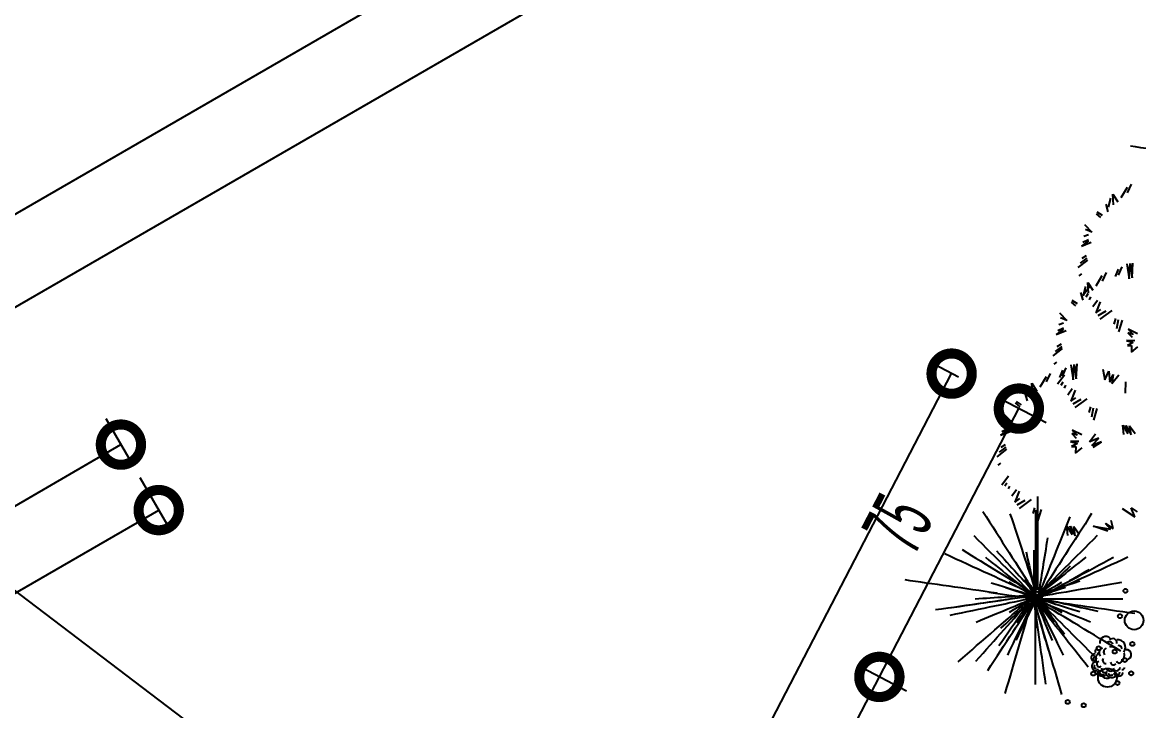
# Model space of a CAD drawing. Extents: x 3907.4 to 3911.57, y -3054.42 to -3053.7.
# Drawn here: x 3907.5968 to 3907.6522, y -3053.9231 to -3053.889 of the extents above; entities that cross this region are included whole.
import ezdxf

# ---------------------------------------------------------------- set-up
doc = ezdxf.new("R2010")
doc.units = 0
doc.header["$LTSCALE"] = 2
doc.header["$MEASUREMENT"] = 0
doc.linetypes.add('ACAD_ISO03W100', pattern=[30, 12, -18])
doc.layers.get('0').update_dxf_attribs({"linetype": 'CONTINUOUS'})
for name, color, linetype in [('AĞAÇ', 9, 'CONTINUOUS'), ('OLÇÜ', 6, 'CONTINUOUS'), ('TERTUVAR', 2, 'CONTINUOUS'), ('ÖLÇÜ İZİ', 9, 'CONTINUOUS')]:
    doc.layers.add(name, color=color, linetype=linetype)
doc.styles.add('ÖLÇÜ', font='stylu.ttf', dxfattribs={"width": 0.5})

msp = doc.modelspace()

# ---------------------------------------------------------------- linework, layer by layer
at = {"color": 0, "linetype": 'ByBlock', "const_width": 0.002}
for points in [[(3907.642823245048, -3053.906598489023, 1), (3907.643053972504, -3053.906154907192, 1)], [(3907.646158601463, -3053.908333362383, 1), (3907.646389328919, -3053.907889780552, 1)], [(3907.601503462221, -3053.910022956397, 1), (3907.60193647964, -3053.909772964566, 1)], [(3907.603378400952, -3053.913270587034, 1), (3907.603811418371, -3053.913020595203, 1)], [(3907.639236777771, -3053.921640817315, 1), (3907.639467505227, -3053.921197235484, 1)], [(3907.639467505227, -3053.921197235484, 1), (3907.639236777771, -3053.921640817315, 1)]]:
    msp.add_lwpolyline(points, format="xyb", close=True, dxfattribs=at)
at = {"layer": 'AĞAÇ'}
for p, q in [((3907.651352864163, -3053.897642892172), (3907.651658894679, -3053.89713545197)), ((3907.651666112032, -3053.897404447369), (3907.651860811908, -3053.89698014363)), ((3907.65072657582, -3053.898119080319), (3907.650838358442, -3053.89768181331)), ((3907.65093605113, -3053.897469789057), (3907.651183458012, -3053.897863255636)), ((3907.650970783441, -3053.897997038384), (3907.65093605113, -3053.897469789057)), ((3907.650348831842, -3053.898634859732), (3907.650127276388, -3053.898446077538)), ((3907.650428868485, -3053.898540460802), (3907.650166447117, -3053.898371503399)), ((3907.650712039438, -3053.898344546187), (3907.650598694962, -3053.897964786986)), ((3907.649533291727, -3053.898988022266), (3907.649893485382, -3053.899352623384)), ((3907.649732195015, -3053.899487628588), (3907.649497766708, -3053.899577881806)), ((3907.649893485382, -3053.899352623384), (3907.649581343339, -3053.89923601307)), ((3907.649730318556, -3053.899788667939), (3907.649376204773, -3053.900046937532)), ((3907.649376204773, -3053.900046937532), (3907.649865837094, -3053.899856646318)), ((3907.649728415975, -3053.899734620049), (3907.649443581492, -3053.89987696512)), ((3907.649649941185, -3053.900646045188), (3907.649316364057, -3053.900894051657)), ((3907.649615973975, -3053.900526719064), (3907.649403060351, -3053.900660023466)), ((3907.649673358451, -3053.900743144262), (3907.649198820215, -3053.901116594269)), ((3907.651076312752, -3053.901567638669), (3907.651221291953, -3053.901195682018)), ((3907.651218729994, -3053.901496466133), (3907.651393339662, -3053.901082202406)), ((3907.651626789941, -3053.900938634879), (3907.651738996934, -3053.901672269393)), ((3907.651738996934, -3053.901672269393), (3907.651790960918, -3053.900910991874)), ((3907.651790960918, -3053.900910991874), (3907.65189241057, -3053.901623100796)), ((3907.65189241057, -3053.901623100796), (3907.65193459524, -3053.900893611994)), ((3907.649382629417, -3053.901433041799), (3907.64925120857, -3053.901526218273)), ((3907.650109261584, -3053.90202401769), (3907.6504152921, -3053.901516577489)), ((3907.650422509453, -3053.901785572888), (3907.650617209329, -3053.901361269147)), ((3907.649781127026, -3053.902078602242), (3907.649442792829, -3053.902520285863)), ((3907.649482973242, -3053.902500205837), (3907.649594755864, -3053.902062938828)), ((3907.649692448552, -3053.901850914575), (3907.649939855433, -3053.902244381154)), ((3907.649727180862, -3053.902378163903), (3907.649692448552, -3053.901850914575)), ((3907.649105229263, -3053.90301598525), (3907.648883673809, -3053.902827203056)), ((3907.649185265906, -3053.902921586321), (3907.648922844538, -3053.902752628917)), ((3907.649468436859, -3053.902725671705), (3907.649355092383, -3053.902345912505)), ((3907.649697757791, -3053.902419769521), (3907.649599087074, -3053.902578479464)), ((3907.64982563865, -3053.902574062853), (3907.649767355743, -3053.902711991313)), ((3907.65017029177, -3053.902755728291), (3907.649941624684, -3053.903060705906)), ((3907.65030649581, -3053.902823961905), (3907.650094139889, -3053.903365890968)), ((3907.648289689148, -3053.903369147784), (3907.648649882803, -3053.903733748903)), ((3907.650094139889, -3053.903365890968), (3907.65033668398, -3053.90319027949)), ((3907.650586891873, -3053.9032834403), (3907.650190487698, -3053.903508443486)), ((3907.650894697173, -3053.903238417414), (3907.65029827835, -3053.903672776832)), ((3907.648488592436, -3053.903868754106), (3907.648254164129, -3053.903959007324)), ((3907.648649882803, -3053.903733748903), (3907.648337740761, -3053.903617138588)), ((3907.651070629644, -3053.903640701551), (3907.650985596879, -3053.903928299285)), ((3907.651206387234, -3053.903709158276), (3907.651125691213, -3053.904158389211)), ((3907.651392311947, -3053.903725044802), (3907.65122248547, -3053.904300718618)), ((3907.648486715977, -3053.904169793457), (3907.648132602194, -3053.90442806305)), ((3907.648132602194, -3053.90442806305), (3907.648622234515, -3053.904237771836)), ((3907.648484813395, -3053.904115745567), (3907.648199978913, -3053.904258090638)), ((3907.651947103802, -3053.904428798847), (3907.651677044754, -3053.904346156397)), ((3907.651677044754, -3053.904346156397), (3907.651889059947, -3053.904567205654)), ((3907.652162898035, -3053.904402856644), (3907.651692798217, -3053.904174483184)), ((3907.651692798217, -3053.904174483184), (3907.651947103802, -3053.904428798847)), ((3907.648406338606, -3053.905027170706), (3907.648072761478, -3053.905275177175)), ((3907.648372371395, -3053.904907844581), (3907.648159457773, -3053.905041148984)), ((3907.652027698147, -3053.904743024579), (3907.651614982806, -3053.904731076318)), ((3907.651614982806, -3053.904731076318), (3907.651947661504, -3053.904837423508)), ((3907.651947661504, -3053.904837423508), (3907.651662827022, -3053.90497976858)), ((3907.651662827022, -3053.90497976858), (3907.651869288391, -3053.904985391981)), ((3907.651869288391, -3053.904985391981), (3907.651857632618, -3053.905318220048)), ((3907.651857632618, -3053.905318220048), (3907.652180213352, -3053.90504820964)), ((3907.648429755872, -3053.905124269781), (3907.647955217636, -3053.905497719787)), ((3907.648139026839, -3053.905814167317), (3907.648007605992, -3053.905907343791)), ((3907.648304026943, -3053.906572673859), (3907.648449006144, -3053.906200717208)), ((3907.648446444184, -3053.906501501323), (3907.648621053853, -3053.906087237596)), ((3907.648854504132, -3053.90594367007), (3907.648966711125, -3053.906677304583)), ((3907.648966711125, -3053.906677304583), (3907.649018675109, -3053.905916027064)), ((3907.649018675109, -3053.905916027064), (3907.64912012476, -3053.906628135986)), ((3907.64912012476, -3053.906628135986), (3907.649162309431, -3053.905898647184)), ((3907.650437510672, -3053.906160478832), (3907.650543956445, -3053.906679388948)), ((3907.647336975775, -3053.90702905288), (3907.647643006291, -3053.906521612679)), ((3907.647650223644, -3053.906790608078), (3907.64784492352, -3053.906366304338)), ((3907.648537524447, -3053.90645972776), (3907.64819919025, -3053.906901411381)), ((3907.650543956445, -3053.906679388948), (3907.650739102769, -3053.906254862097)), ((3907.650739102769, -3053.906254862097), (3907.650784385025, -3053.906804338474)), ((3907.650784385025, -3053.906804338474), (3907.650949454432, -3053.90642234181)), ((3907.650949454432, -3053.90642234181), (3907.650889056014, -3053.906860831274)), ((3907.650889056014, -3053.906860831274), (3907.651238833055, -3053.906440928481)), ((3907.646710687432, -3053.907505241027), (3907.646822470054, -3053.907067974018)), ((3907.646920162742, -3053.906855949765), (3907.647167569624, -3053.907249416344)), ((3907.646954895053, -3053.907383199093), (3907.646920162742, -3053.906855949765)), ((3907.648454155213, -3053.906800895038), (3907.648355484496, -3053.906959604983)), ((3907.648582036071, -3053.906955188371), (3907.648523753164, -3053.907093116831)), ((3907.648926689192, -3053.907136853809), (3907.648698022105, -3053.907441831424)), ((3907.649062893231, -3053.907205087423), (3907.64885053731, -3053.907747016486)), ((3907.65156183816, -3053.907341819596), (3907.651588269367, -3053.906784004007)), ((3907.646332943454, -3053.90802102044), (3907.646111388, -3053.907832238246)), ((3907.646412980097, -3053.907926621511), (3907.646150558729, -3053.907757664108)), ((3907.64669615105, -3053.907730706896), (3907.646582806574, -3053.907350947695)), ((3907.64885053731, -3053.907747016486), (3907.649093081401, -3053.907571405008)), ((3907.649343289294, -3053.907664565818), (3907.64894688512, -3053.907889569005)), ((3907.649651094594, -3053.907619542932), (3907.649054675771, -3053.90805390235)), ((3907.645517403339, -3053.908374182974), (3907.645877596994, -3053.908738784093)), ((3907.649827027064, -3053.908021827068), (3907.6497419943, -3053.908309424803)), ((3907.649962784655, -3053.908090283795), (3907.649882088634, -3053.908539514729)), ((3907.650148709368, -3053.90810617032), (3907.649978882891, -3053.908681844136)), ((3907.645716306627, -3053.908873789296), (3907.64548187832, -3053.908964042515)), ((3907.645877596994, -3053.908738784093), (3907.645565454951, -3053.908622173778)), ((3907.651428566003, -3053.908937781483), (3907.651687654779, -3053.909353507235)), ((3907.651482410491, -3053.909401676489), (3907.651428566003, -3053.908937781483)), ((3907.651583643168, -3053.90894218243), (3907.651843502576, -3053.909411923948)), ((3907.651687654779, -3053.909353507235), (3907.651583643168, -3053.90894218243)), ((3907.651843502576, -3053.909411923948), (3907.651769567881, -3053.908958068955)), ((3907.651769567881, -3053.908958068955), (3907.65203775047, -3053.909341750756)), ((3907.645714430168, -3053.909174828647), (3907.645360316385, -3053.90943309824)), ((3907.645360316385, -3053.90943309824), (3907.645849948706, -3053.909242807026)), ((3907.645712527587, -3053.909120780757), (3907.645427693104, -3053.909263125828)), ((3907.649174817992, -3053.909433834037), (3907.648904758945, -3053.909351191587)), ((3907.648904758945, -3053.909351191587), (3907.649116774137, -3053.909572240844)), ((3907.649390612226, -3053.909407891834), (3907.648920512408, -3053.909179518374)), ((3907.648920512408, -3053.909179518374), (3907.649174817992, -3053.909433834037)), ((3907.649770896087, -3053.90976245294), (3907.650080046265, -3053.909362853283)), ((3907.645634052797, -3053.910032205896), (3907.645300475669, -3053.910280212365)), ((3907.645600085586, -3053.909912879772), (3907.645387171963, -3053.910046184174)), ((3907.649255412338, -3053.909748059769), (3907.648842696997, -3053.909736111508)), ((3907.648842696997, -3053.909736111508), (3907.649175375695, -3053.909842458698)), ((3907.649175375695, -3053.909842458698), (3907.648890541212, -3053.90998480377)), ((3907.648890541212, -3053.90998480377), (3907.649097002582, -3053.909990427171)), ((3907.649097002582, -3053.909990427171), (3907.649085346809, -3053.910323255238)), ((3907.649085346809, -3053.910323255238), (3907.649407927543, -3053.910053244831)), ((3907.650240438202, -3053.909582201739), (3907.649770896087, -3053.90976245294)), ((3907.649889444081, -3053.909948311877), (3907.650240438202, -3053.909582201739)), ((3907.650379315455, -3053.90975849901), (3907.649889444081, -3053.909948311877)), ((3907.649953727261, -3053.910025586161), (3907.650379315455, -3053.90975849901)), ((3907.645657470063, -3053.910129304971), (3907.645182931827, -3053.910502754977)), ((3907.645366741029, -3053.910819202507), (3907.645235320182, -3053.910912378981)), ((3907.645765238638, -3053.91146476295), (3907.645426904441, -3053.911906446571)), ((3907.645681869403, -3053.911805930229), (3907.645583198686, -3053.911964640173)), ((3907.645809750262, -3053.911960223561), (3907.645751467355, -3053.912098152021)), ((3907.646154403382, -3053.912141888999), (3907.645925736296, -3053.912446866614)), ((3907.646290607422, -3053.912210122613), (3907.646078251501, -3053.912752051676)), ((3907.646078251501, -3053.912752051676), (3907.646320795592, -3053.912576440198)), ((3907.646571003485, -3053.912669601008), (3907.64617459931, -3053.912894604195)), ((3907.646878808785, -3053.912624578122), (3907.646282389962, -3053.91305893754)), ((3907.647054741255, -3053.913026862259), (3907.646969708491, -3053.913314459994)), ((3907.647190498846, -3053.913095318985), (3907.647109802824, -3053.91354454992)), ((3907.647376423559, -3053.913111205511), (3907.647206597082, -3053.913686879327)), ((3907.651395962058, -3053.913064473512), (3907.652035994074, -3053.913479928365)), ((3907.652035994074, -3053.913479928365), (3907.651838307867, -3053.913034114697)), ((3907.651838307867, -3053.913034114697), (3907.652142780575, -3053.913235860161)), ((3907.648656280194, -3053.913942816673), (3907.64891536897, -3053.914358542425)), ((3907.648710124682, -3053.914406711679), (3907.648656280194, -3053.913942816673)), ((3907.648811357359, -3053.91394721762), (3907.649071216767, -3053.914416959139)), ((3907.64891536897, -3053.914358542425), (3907.648811357359, -3053.91394721762)), ((3907.649955797131, -3053.913947393737), (3907.650814955972, -3053.914090138036)), ((3907.650683535125, -3053.914183314511), (3907.649955797131, -3053.913947393737)), ((3907.650570190649, -3053.91380355531), (3907.6509482794, -3053.914051009452)), ((3907.650814955972, -3053.914090138036), (3907.650570190649, -3053.91380355531)), ((3907.6509482794, -3053.914051009452), (3907.650855025131, -3053.913661210238)), ((3907.649071216767, -3053.914416959139), (3907.648997282072, -3053.913963104145)), ((3907.648997282072, -3053.913963104145), (3907.649265464661, -3053.914346785946))]:
    msp.add_line(p, q, dxfattribs=at)
for centre, radius in [((3907.65156325577, -3053.917149408997), 0.0001000721379802699), ((3907.651292838429, -3053.918406820483), 0.0001000721379802699), ((3907.651993279094, -3053.91861330567), 0.0004644959488353916), ((3907.650235774081, -3053.919998313272), 0.0001000721379802699), ((3907.651904371976, -3053.919783853146), 0.0001000721379802699), ((3907.651029987328, -3053.920163376159), 0.0001000721379802699), ((3907.651533709996, -3053.920583232096), 0.0001000721379802699), ((3907.649965356739, -3053.921255724757), 0.0001000721379802699), ((3907.650665797405, -3053.921462209945), 0.0004644959488353916), ((3907.651845678544, -3053.921241589807), 0.0001000721379802699), ((3907.651166661697, -3053.921722732662), 0.0001000721379802699), ((3907.648697075002, -3053.922659744584), 0.0001000721379802699), ((3907.649491288249, -3053.922824807471), 0.0001000721379802699)]:
    msp.add_circle(centre, radius, dxfattribs=at)
for centre, radius, start, end in [((3907.650591942007, -3053.919724994277), 0.0003094116670103084, 45.11680797881602, 187.7408235338476), ((3907.650196735932, -3053.920138537394), 0.0001389694052261718, 97.24934355261665, 214.4635514885483), ((3907.650463522406, -3053.920205438125), 0.0002105438214660191, 99.18744772994528, 230.7731597193785), ((3907.650676050598, -3053.920182046016), 0.0001990227632379078, 112.1141159150394, 222.3320440993422), ((3907.650759595939, -3053.919871492031), 0.0001955067360149458, 22.84383370886233, 143.0831960226933), ((3907.650872888311, -3053.920172593524), 0.0002469334083629648, 29.65891475816037, 115.6342796651291), ((3907.650935825776, -3053.919717967674), 0.0001980328511734703, 347.5561669761594, 143.3249538184178), ((3907.651194913679, -3053.919941931128), 0.0003656888046581909, 318.8205572086777, 100.4559924495788), ((3907.65120895331, -3053.920048974701), 0.000185034679280268, 5.444373686397179, 92.80087285378166), ((3907.650062919292, -3053.920470701391), 0.0002011550260762523, 92.30369889921575, 237.6569083494682), ((3907.650158564049, -3053.920523895141), 0.0001780209691867497, 133.0913398062612, 246.2786646903129), ((3907.650448480891, -3053.920519933955), 0.0003601169209500243, 122.804355152814, 213.5092096902901), ((3907.650584402816, -3053.920598522388), 0.0001544205480732111, 142.2224549871306, 274.9762412962179), ((3907.651252823694, -3053.920585559111), 0.0001456641417366959, 204.4694208799822, 17.18921490367509), ((3907.651337906047, -3053.92033640076), 0.0001806866235834135, 313.389196287789, 33.43289300257914), ((3907.651601240141, -3053.920317637646), 0.0002496885376252501, 280.2879859496285, 92.1143246812234), ((3907.650115887491, -3053.920882850201), 0.0002212149055559206, 119.3489485146218, 270.8224596853725), ((3907.650081104136, -3053.920907633427), 8.013358338536018e-05, 122.0406174923756, 286.1060860343674), ((3907.650301438857, -3053.921037769605), 0.0003046467591678657, 194.0945019372329, 265.1860136335939), ((3907.650266147739, -3053.920785940551), 0.0001313508066695473, 100.2516676997055, 317.3903709031694), ((3907.6504296844, -3053.921112691322), 0.0002683113240369809, 160.4403446640435, 302.146157212067), ((3907.650437596062, -3053.921114301433), 0.0001946285006241889, 164.1382105099555, 295.1423051659904), ((3907.650547894173, -3053.921012926834), 0.0001833145474164043, 172.1569973619436, 312.8809421640804), ((3907.650830430154, -3053.920878143029), 0.000252676450929245, 219.5309362564454, 319.9531196744842), ((3907.650971453703, -3053.920662443214), 0.0001559847544491089, 189.7136952562991, 319.5207573571072), ((3907.651118507134, -3053.920933582815), 0.000177130069039274, 194.7205401091022, 358.7860087780844), ((3907.651403238866, -3053.92092658115), 0.0001231478391974681, 258.4378733815564, 351.2151771453522), ((3907.650650503249, -3053.921174838341), 0.0003139633966505982, 225.9030985080581, 296.9946102872653), ((3907.650885477009, -3053.921131024321), 0.0003172083888956524, 194.288256780723, 307.858366639897), ((3907.650837685047, -3053.921203475699), 0.0001340991760199951, 192.1299112184157, 321.2150779571227), ((3907.651207832396, -3053.921147075237), 0.0002397413814864917, 197.0661653192172, 349.16420799576), ((3907.651174422195, -3053.921187688909), 0.0001075664191958266, 184.8432300592608, 7.007384399805717)]:
    msp.add_arc(centre, radius, start, end, dxfattribs=at)
at = {"layer": 'AĞAÇ', "extrusion": (0.1423148382732849, 0.9898214418809326, -3.697785493223493e-32)}
for centre in [(3907.655644972789, -3053.895647927461, 0.003740043037768649), (3907.644455347853, -3053.917160383742, 0.003740043037768649), (3907.651285248775, -3053.91817365825, 0.003740043037768649)]:
    msp.add_ellipse(centre, major_axis=(-0.006836501115065108, 0.0009829404672187928), ratio=0.4999999999999986, start_param=4.602980496396448, end_param=5.307203063857106, dxfattribs=at)
at = {"layer": 'AĞAÇ', "extrusion": (-0.9999999999999999, 0, 0)}
for centre, major_axis, ratio, start_param, end_param in [((3907.647200273174, -3053.913228062938, 0.003740043037768648), (0, 0.006906802404758727), 0.5000000000000079, 1.461387842806653, 2.165610410267319), ((3907.647092054528, -3053.916037739679, 0.004921622624848622), (0, 0.001462955680155943), 0.5000000000000021, 1.837123850839248, 2.938698074178724)]:
    msp.add_ellipse(centre, major_axis=major_axis, ratio=ratio, start_param=start_param, end_param=end_param, dxfattribs=at)
at = {"layer": 'AĞAÇ', "extrusion": (-0.841253532831181, -0.5406408174555978, -9.860761315262648e-32)}
msp.add_ellipse((3907.644890630824, -3053.913847390279, 0.003740043037768648), major_axis=(0.003734099298113131, -0.005810371923570307), ratio=0.4999999999999963, start_param=4.602980496396446, end_param=5.307203063857104, dxfattribs=at)
at = {"layer": 'AĞAÇ', "extrusion": (-0.949361441084128, -0.3141860184391846, 5.916456789157589e-31)}
msp.add_ellipse((3907.645773413805, -3053.913140720394, 0.004721867698193848), major_axis=(-0.002264062456957914, 0.006841213391734959), ratio=0.4999999999999993, start_param=1.597348948856272, end_param=2.191813237894506, dxfattribs=at)
at = {"layer": 'AĞAÇ', "extrusion": (-1, 0, 0)}
for centre, major_axis, ratio, start_param, end_param in [((3907.647100069609, -3053.91388351976, 0.002679485731127948), (0, 0.004271890500033682), 0.4999999999999885, 1.39635302271708, 2.475279115979882), ((3907.647100069609, -3053.914476179899, 0.003306260407672677), (0, 0.003500798692481418), 0.5000000000000066, 1.516849973508, 2.509574619965996), ((3907.647021309585, -3053.914950389164, 0.003871850912585635), (0, -0.002809425994409194), 0.5000000000000021, -1.504776812725869, -0.5175135617410569), ((3907.647100069609, -3053.915050515298, 0.004868695016962389), (0, 0.002491791351718267), 0.4999999999999984, 1.924576018395239, 2.863626841919876), ((3907.647100069609, -3053.919937481161, 0.004505282663572301), (0, 0.002519764993262271), 0.4999999999999997, 0.2844753993467102, 1.181910297679357)]:
    msp.add_ellipse(centre, major_axis=major_axis, ratio=ratio, start_param=start_param, end_param=end_param, dxfattribs=at)
at = {"layer": 'AĞAÇ', "extrusion": (-0.8412535328311813, 0.5406408174555972, -1.97215226305253e-31)}
msp.add_ellipse((3907.6494781016, -3053.913955738553, 0.003740043037768646), major_axis=(-0.00373409929811312, -0.005810371923570297), ratio=0.4999999999999974, start_param=4.602980496396445, end_param=5.307203063857101, dxfattribs=at)
at = {"layer": 'AĞAÇ', "extrusion": (-0.9292079362433757, 0.369557317912021, 2.958228394578794e-31)}
msp.add_ellipse((3907.648867040768, -3053.913300982078, 0.004721867698193848), major_axis=(0.002663074739401922, 0.006695984797818646), ratio=0.5000000000000038, start_param=1.597348948856272, end_param=2.191813237894499, dxfattribs=at)
at = {"layer": 'AĞAÇ', "extrusion": (-0.7071067811865476, -0.7071067811865476, 0)}
msp.add_ellipse((3907.644563559789, -3053.914934176528, 0.002679485731127948), major_axis=(-0.003020682741060217, 0.003020682741060217), ratio=0.4999999999999869, start_param=1.396353022717083, end_param=2.475279115979879, dxfattribs=at)
at = {"layer": 'AĞAÇ', "extrusion": (-0.7071067811865476, 0.7071067811865476, 0)}
msp.add_ellipse((3907.649636579428, -3053.914934176528, 0.002679485731127948), major_axis=(0.003020682741060203, 0.003020682741060203), ratio=0.4999999999999892, start_param=1.396353022717084, end_param=2.475279115979887, dxfattribs=at)
at = {"layer": 'AĞAÇ', "extrusion": (-0.9875580757266765, 0.1572547203330444, 2.958228394578794e-31)}
msp.add_ellipse((3907.647829460175, -3053.913680635897, 0.005404043426142961), major_axis=(-0.001038479785856075, -0.006521642700639316), ratio=0.4999999999999893, start_param=-1.44032722870796, end_param=-0.973236713499861, dxfattribs=at)
at = {"layer": 'AĞAÇ', "extrusion": (-0.415415013001886, -0.9096319953545184, -9.860761315262648e-32)}
msp.add_ellipse((3907.643282469677, -3053.91561708852, 0.003740043037768649), major_axis=(-0.00628264845296019, 0.002869189410774361), ratio=0.4999999999999984, start_param=1.461387842806656, end_param=2.165610410267317, dxfattribs=at)
at = {"layer": 'AĞAÇ', "extrusion": (-0.5252981766644671, -0.8509182249740488, -9.860761315262648e-31)}
msp.add_ellipse((3907.643300543837, -3053.915006497903, 0.004721867698193848), major_axis=(0.006131819667455803, -0.003785362208040717), ratio=0.499999999999996, start_param=-1.544243704733525, end_param=-0.9497794156953022, dxfattribs=at)
at = {"layer": 'AĞAÇ', "extrusion": (-0.6234898018587336, -0.7818314824680297, 3.944304526105059e-31)}
msp.add_ellipse((3907.644758870193, -3053.915603642115, 0.003306260407672677), major_axis=(0.002737034631564938, -0.002182712283122593), ratio=0.4999999999999966, start_param=4.65844262709779, end_param=5.651167273555759, dxfattribs=at)
at = {"layer": 'AĞAÇ', "extrusion": (-0.7386790800818973, -0.6740572799468616, 5.916456789157589e-31)}
msp.add_ellipse((3907.644591656426, -3053.914537368035, 0.005404043426142969), major_axis=(-0.004451344024849849, 0.004878093905703905), ratio=0.4999999999999988, start_param=1.701265424881829, end_param=2.168355940089942, dxfattribs=at)
at = {"layer": 'AĞAÇ', "extrusion": (-0.9751545182748007, -0.2215257670977376, 3.944304526105059e-31)}
msp.add_ellipse((3907.64640261862, -3053.914216096977, 0.004446841721220059), major_axis=(0.0007659307474313144, -0.003371620551543817), ratio=0.5000000000000009, start_param=-1.271194567651803, end_param=-0.4108578233287881, dxfattribs=at)
at = {"layer": 'AĞAÇ', "extrusion": (-0.6234898018587337, 0.7818314824680296, 1.183291357831518e-30)}
msp.add_ellipse((3907.649441269025, -3053.915603642115, 0.003306260407672677), major_axis=(-0.002737034631564942, -0.002182712283122598), ratio=0.4999999999999962, start_param=4.658442627097782, end_param=5.651167273555755, dxfattribs=at)
at = {"layer": 'AĞAÇ', "extrusion": (-0.4742677110384552, 0.880380678040099, -1.577721810442024e-30)}
msp.add_ellipse((3907.651133882287, -3053.91541229473, 0.004721867698193844), major_axis=(-0.006344129668416743, -0.003417630499421431), ratio=0.4999999999999941, start_param=-1.544243704733526, end_param=-0.9497794156953067, dxfattribs=at)
at = {"layer": 'AĞAÇ', "extrusion": (-0.4154150130018864, 0.9096319953545183, 4.930380657631324e-31)}
msp.add_ellipse((3907.651000921671, -3053.915799385258, 0.003740043037768649), major_axis=(-0.006282648452960283, -0.002869189410774406), ratio=0.4999999999999898, start_param=4.602980496396454, end_param=5.307203063857104, dxfattribs=at)
at = {"layer": 'AĞAÇ', "extrusion": (1, 0, 0)}
for centre, major_axis, ratio, start_param, end_param in [((3907.647100069609, -3053.915003891535, 0.004505282663572301), (0, 0.002519764993262198), 0.4999999999999938, 3.426068052936368, 4.323502951269101), ((3907.647100069609, -3053.921057852935, 0.002679485731127947), (0, 0.004271890500033627), 0.4999999999999939, 4.537945676306867, 5.616871769569663)]:
    msp.add_ellipse(centre, major_axis=major_axis, ratio=ratio, start_param=start_param, end_param=end_param, dxfattribs=at)
at = {"layer": 'AĞAÇ', "extrusion": (-0.6794242010368755, 0.7337457018922858, -3.155443620884047e-30)}
msp.add_ellipse((3907.649569901188, -3053.915239381388, 0.004446841721220063), major_axis=(0.002536943675842971, 0.002349125760587009), ratio=0.500000000000003, start_param=1.870398085938015, end_param=2.73073483026104, dxfattribs=at)
at = {"layer": 'AĞAÇ', "extrusion": (-0.4927856978357382, 0.8701507087904626, 2.958228394578794e-31)}
msp.add_ellipse((3907.650518017951, -3053.915677889051, 0.005404043426142964), major_axis=(0.00574630713668521, 0.00325426152472605), ratio=0.5000000000000016, start_param=1.701265424881837, end_param=2.16835594008994, dxfattribs=at)
at = {"layer": 'AĞAÇ', "extrusion": (0.4999999999999999, 0.8660254037844388, 0)}
msp.add_ellipse((3907.644963762635, -3053.916237288941, 0.004505282663572301), major_axis=(-0.002182180495731797, 0.001259882496631104), ratio=0.4999999999999945, start_param=3.426068052936397, end_param=4.323502951269121, dxfattribs=at)
at = {"layer": 'AĞAÇ', "extrusion": (-0.8660254037844387, -0.5000000000000002, 4.733165431326071e-30)}
msp.add_ellipse((3907.646376655011, -3053.916233725671, 0.004921622624848625), major_axis=(-0.0007314778400779868, 0.001266956783625815), ratio=0.4999999999999983, start_param=1.837123850839297, end_param=2.938698074178735, dxfattribs=at)
at = {"layer": 'AĞAÇ', "extrusion": (0.5000000000000003, -0.8660254037844386, -7.888609052210118e-30)}
msp.add_ellipse((3907.649236376582, -3053.916237288941, 0.004505282663572301), major_axis=(0.002182180495731748, 0.001259882496631077), ratio=0.5, start_param=3.426068052936357, end_param=4.3235029512691, dxfattribs=at)
at = {"layer": 'AĞAÇ', "extrusion": (-0.3090169943749474, 0.9510565162951536, -1.97215226305253e-31)}
msp.add_ellipse((3907.649472676482, -3053.916616966454, 0.003871850912585638), major_axis=(0.002671922899031877, 0.0008681603767111839), ratio=0.4999999999999986, start_param=1.636815840863935, end_param=2.624079091848745, dxfattribs=at)
at = {"layer": 'AĞAÇ', "extrusion": (-0.1426082992432662, -0.9897792041596665, -1.232595164407831e-30)}
msp.add_ellipse((3907.644594300035, -3053.917189226086, 0.003871850912585638), major_axis=(-0.00278071142489184, 0.0004006474629125211), ratio=0.4999999999999982, start_param=1.636815840863929, end_param=2.624079091848738, dxfattribs=at)
at = {"layer": 'AĞAÇ', "extrusion": (-0.2957303172379251, -0.9552714689900227, 4.733165431326071e-30)}
msp.add_ellipse((3907.64393278704, -3053.916447401936, 0.004446841721220059), major_axis=(-0.003302874423274309, 0.001022494790956792), ratio=0.4999999999999992, start_param=1.870398085938014, end_param=2.730734830261029, dxfattribs=at)
at = {"layer": 'AĞAÇ', "extrusion": (-0.3090169943749471, -0.9510565162951538, 9.860761315262648e-32)}
msp.add_ellipse((3907.644798350162, -3053.916722812364, 0.004868695016962391), major_axis=(0.002369834402299582, -0.0007700058741174704), ratio=0.4999999999999954, start_param=-1.217016635194562, end_param=-0.2779658116699275, dxfattribs=at)
at = {"layer": 'AĞAÇ', "extrusion": (-0.3090169943749471, 0.9510565162951538, -1.281898970984144e-30)}
msp.add_ellipse((3907.649401789056, -3053.916722812364, 0.004868695016962391), major_axis=(-0.002369834402299582, -0.0007700058741174704), ratio=0.4999999999999952, start_param=-1.217016635194562, end_param=-0.2779658116699275, dxfattribs=at)
at = {"layer": 'AĞAÇ', "extrusion": (-0.1702300424911701, 0.9854043498145594, -5.423418723394456e-31)}
msp.add_ellipse((3907.650634879167, -3053.916860042827, 0.002679485731127948), major_axis=(0.004209539480664643, 0.0007272041013383526), ratio=0.499999999999994, start_param=1.396353022717073, end_param=2.475279115979882, dxfattribs=at)
at = {"layer": 'AĞAÇ', "extrusion": (0.142314838273285, -0.9898214418809328, -1.355854680848614e-31)}
msp.add_ellipse((3907.642886369534, -3053.917975290974, 0.003740043037768649), major_axis=(0.006836501115065114, 0.0009829404672187937), ratio=0.4999999999999977, start_param=4.602980496396448, end_param=5.307203063857105, dxfattribs=at)
at = {"layer": 'AĞAÇ', "extrusion": (0.144557942655436, -0.9894963371408848, -4.930380657631324e-32)}
msp.add_ellipse((3907.642605514205, -3053.918025296571, 0.004721867698193848), major_axis=(-0.007130430307966366, -0.001041702022410645), ratio=0.5000000000000002, start_param=1.597348948856275, end_param=2.191813237894502, dxfattribs=at)
at = {"layer": 'AĞAÇ', "extrusion": (0.2045512613911024, -0.9788558532609941, 3.944304526105059e-31)}
msp.add_ellipse((3907.643588750598, -3053.918204445798, 0.002679485731127948), major_axis=(-0.004181565020447912, -0.0008738205903065375), ratio=0.4999999999999999, start_param=1.396353022717077, end_param=2.47527911597989, dxfattribs=at)
at = {"layer": 'AĞAÇ', "extrusion": (0.6548607339452849, -0.7557495743542585, 7.888609052210118e-31)}
msp.add_ellipse((3907.643828089393, -3053.920173285026, 0.003740043037768649), major_axis=(0.00521981297754557, 0.004522993691995526), ratio=0.499999999999989, start_param=4.602980496396444, end_param=5.307203063857095, dxfattribs=at)
at = {"layer": 'AĞAÇ', "extrusion": (0.06644032917176902, -0.997790400164056, -3.944304526105059e-31)}
msp.add_ellipse((3907.643242738965, -3053.917602948691, 0.005404043426142964), major_axis=(0.006589214993973458, 0.000438759095207943), ratio=0.4999999999999979, start_param=-1.440327228707964, end_param=-0.9732367134998592, dxfattribs=at)
at = {"layer": 'AĞAÇ', "extrusion": (0.746773794024284, -0.6650781161326662, 7.888609052210118e-31)}
msp.add_ellipse((3907.644013536997, -3053.920784586952, 0.004721867698193848), major_axis=(0.00479263336147389, 0.005381342299347724), ratio=0.4999999999999925, start_param=-1.544243704733518, end_param=-0.9497794156952987, dxfattribs=at)
at = {"layer": 'AĞAÇ', "extrusion": (0.3852351161618901, -0.9228184573770373, -2.958228394578794e-31)}
msp.add_ellipse((3907.644336683787, -3053.918624275387, 0.003306260407672677), major_axis=(0.003230601648983315, 0.001348630590957498), ratio=0.499999999999997, start_param=4.658442627097781, end_param=5.651167273555764, dxfattribs=at)
at = {"layer": 'AĞAÇ', "extrusion": (0.8367951956749036, -0.5475160276150824, 1.97215226305253e-31)}
msp.add_ellipse((3907.645136038408, -3053.920472410114, 0.00267948573112795), major_axis=(0.002338928516985021, 0.003574697446877403), ratio=0.4999999999999958, start_param=4.537945676306857, end_param=5.616871769569669, dxfattribs=at)
at = {"layer": 'AĞAÇ', "extrusion": (0.8215288154233679, -0.5701669978428056, -1.577721810442024e-30)}
msp.add_ellipse((3907.644798470154, -3053.920568933105, 0.005404043426142964), major_axis=(0.003765272677144337, 0.005425217548373739), ratio=0.499999999999999, start_param=-1.440327228707963, end_param=-0.973236713499859, dxfattribs=at)
at = {"layer": 'AĞAÇ', "extrusion": (0.6794242010368754, -0.7337457018922858, -3.155443620884047e-30)}
msp.add_ellipse((3907.644630238029, -3053.919701991307, 0.004446841721220061), major_axis=(0.002536943675843053, 0.002349125760587084), ratio=0.4999999999999946, start_param=-1.271194567651789, end_param=-0.4108578233288065, dxfattribs=at)
at = {"layer": 'AĞAÇ', "extrusion": (0.9594929736144971, -0.2817325568414301, 6.902532920683853e-31)}
msp.add_ellipse((3907.645808639851, -3053.921513223092, 0.003740043037768651), major_axis=(-0.001945871101091266, -0.006627028377509888), ratio=0.4999999999999943, start_param=1.461387842806664, end_param=2.165610410267317, dxfattribs=at)
at = {"layer": 'AĞAÇ', "extrusion": (0.900968867902419, -0.4338837391175582, -1.577721810442024e-30)}
msp.add_ellipse((3907.645800801954, -3053.920168643433, 0.003306260407672677), major_axis=(0.001518939626591737, 0.003154110634719337), ratio=0.4999999999999927, start_param=4.658442627097785, end_param=5.651167273555757, dxfattribs=at)
at = {"layer": 'AĞAÇ', "extrusion": (-0.4999999999999998, 0.8660254037844386, -2.366582715663035e-30)}
msp.add_ellipse((3907.644963762635, -3053.918704083754, 0.004505282663572301), major_axis=(-0.002182180495731828, -0.001259882496631121), ratio=0.4999999999999891, start_param=3.426068052936392, end_param=4.32350295126911, dxfattribs=at)
at = {"layer": 'AĞAÇ', "extrusion": (0.8972675738044048, -0.4414871470373253, 1.577721810442024e-30)}
msp.add_ellipse((3907.64605805961, -3053.919766838825, 0.003871850912585635), major_axis=(-0.0012403254670842, -0.002520806845786533), ratio=0.5000000000000083, start_param=1.636815840863917, end_param=2.624079091848763, dxfattribs=at)
at = {"layer": 'AĞAÇ', "extrusion": (0.8090169943749476, -0.587785252292473, 4.930380657631324e-31)}
msp.add_ellipse((3907.645677528758, -3053.919428645856, 0.004868695016962389), major_axis=(-0.001464638208329933, -0.002015901549976612), ratio=0.4999999999999965, start_param=1.92457601839524, end_param=2.863626841919872, dxfattribs=at)
at = {"layer": 'AĞAÇ', "extrusion": (0.7660444431189783, -0.6427876096865386, 1.104405267309417e-29)}
msp.add_ellipse((3907.646185129153, -3053.918573539174, 0.004921622624848622), major_axis=(0.000940369784724815, 0.001120689069312844), ratio=0.4999999999999996, start_param=-1.304468802750546, end_param=-0.2028945794111696, dxfattribs=at)
at = {"layer": 'AĞAÇ', "extrusion": (0.9579893475273423, 0.2868037831412562, -7.888609052210118e-31)}
msp.add_ellipse((3907.648087352677, -3053.921201874518, 0.005404043426142964), major_axis=(-0.001893996763139806, 0.006326376533344265), ratio=0.4999999999999943, start_param=-1.440327228707964, end_param=-0.9732367134998671, dxfattribs=at)
at = {"layer": 'AĞAÇ', "extrusion": (0.9899919683060384, 0.1411237141288997, -2.465190328815662e-31)}
msp.add_ellipse((3907.647639081267, -3053.921967139084, 0.004721867698193844), major_axis=(0.001016954556198845, -0.007134001886100567), ratio=0.4999999999999986, start_param=1.597348948856273, end_param=2.191813237894501, dxfattribs=at)
at = {"layer": 'AĞAÇ', "extrusion": (0.3420201433256684, 0.9396926207859084, -1.97215226305253e-31)}
msp.add_ellipse((3907.648449340338, -3053.917953251261, 0.004921622624848626), major_axis=(-0.001374728657179401, 0.0005003603114060479), ratio=0.500000000000001, start_param=-1.304468802750535, end_param=-0.2028945794111261, dxfattribs=at)
at = {"layer": 'AĞAÇ', "extrusion": (0.8090169943749478, 0.5877852522924727, 2.366582715663035e-30)}
msp.add_ellipse((3907.64852261046, -3053.919428645856, 0.004868695016962389), major_axis=(0.001464638208329944, -0.00201590154997663), ratio=0.4999999999999931, start_param=1.924576018395246, end_param=2.863626841919874, dxfattribs=at)
at = {"layer": 'AĞAÇ', "extrusion": (0.9232111633033733, 0.3842930495754929, 0)}
msp.add_ellipse((3907.648341369733, -3053.920559045759, 0.004446841721220063), major_axis=(0.001328702599928931, -0.003192025133734898), ratio=0.4999999999999992, start_param=1.87039808593801, end_param=2.730734830261051, dxfattribs=at)
at = {"layer": 'AĞAÇ', "extrusion": (-0.4999999999999993, -0.866025403784439, -3.155443620884047e-30)}
msp.add_ellipse((3907.649236376582, -3053.918704083754, 0.004505282663572301), major_axis=(0.002182180495731779, -0.001259882496631091), ratio=0.4999999999999943, start_param=3.426068052936351, end_param=4.32350295126909, dxfattribs=at)
at = {"layer": 'AĞAÇ', "extrusion": (0.9009688679024191, 0.4338837391175581, -3.944304526105059e-31)}
msp.add_ellipse((3907.648399337264, -3053.920168643433, 0.003306260407672677), major_axis=(-0.001518939626591725, 0.003154110634719313), ratio=0.499999999999997, start_param=4.658442627097786, end_param=5.651167273555762, dxfattribs=at)
at = {"layer": 'AĞAÇ', "extrusion": (0.3730643615218322, 0.9278054656889598, 7.888609052210118e-31)}
msp.add_ellipse((3907.650632790911, -3053.919025155136, 0.005404043426142962), major_axis=(-0.006127048010286659, 0.002463644954143326), ratio=0.4999999999999903, start_param=-1.440327228707972, end_param=-0.9732367134998691, dxfattribs=at)
at = {"layer": 'AĞAÇ', "extrusion": (0.8090169943749475, 0.5877852522924731, 1.97215226305253e-31)}
msp.add_ellipse((3907.648645181322, -3053.91946335562, 0.003871850912585635), major_axis=(0.001651339166920841, -0.002272873373915775), ratio=0.5000000000000023, start_param=1.636815840863919, end_param=2.624079091848742, dxfattribs=at)
at = {"layer": 'AĞAÇ', "extrusion": (0.7846499935879401, 0.6199390192288634, -1.183291357831518e-30)}
msp.add_ellipse((3907.649827653853, -3053.921085780395, 0.004721867698193848), major_axis=(-0.004467355568564555, 0.005654282775408218), ratio=0.4999999999999867, start_param=-1.544243704733524, end_param=-0.9497794156953064, dxfattribs=at)
at = {"layer": 'AĞAÇ', "extrusion": (0.2957303172379252, 0.9552714689900228, -1.281898970984144e-30)}
msp.add_ellipse((3907.650267352177, -3053.918493970759, 0.004446841721220063), major_axis=(-0.003302874423274334, 0.001022494790956799), ratio=0.4999999999999977, start_param=-1.271194567651793, end_param=-0.4108578233287856, dxfattribs=at)
at = {"layer": 'AĞAÇ', "extrusion": (0.7071067811865475, 0.7071067811865475, 0)}
msp.add_ellipse((3907.649636579428, -3053.920007196167, 0.00267948573112795), major_axis=(-0.003020682741060183, 0.003020682741060183), ratio=0.4999999999999933, start_param=4.537945676306861, end_param=5.616871769569666, dxfattribs=at)
at = {"layer": 'AĞAÇ', "extrusion": (0.2225209339563142, 0.9749279121818236, -2.958228394578794e-30)}
msp.add_ellipse((3907.650019497529, -3053.918137026719, 0.003306260407672675), major_axis=(-0.003413026360229848, 0.0007790009946440272), ratio=0.4999999999999943, start_param=4.658442627097783, end_param=5.651167273555759, dxfattribs=at)
at = {"layer": 'AĞAÇ', "extrusion": (0.5166513335974293, 0.8561958885044927, 1.380506584136771e-30)}
msp.add_ellipse((3907.650680816022, -3053.919748437271, 0.003740043037768649), major_axis=(-0.005913575821667561, 0.003568408673312646), ratio=0.4999999999999913, start_param=4.60298049639645, end_param=5.307203063857102, dxfattribs=at)
at = {"layer": 'AĞAÇ', "extrusion": (-0.002005609838837105, 0.9999979887625646, 1.232595164407831e-32)}
msp.add_ellipse((3907.651627782369, -3053.917562544605, 0.004721867698193848), major_axis=(-0.007206106479970611, -1.445266712368204e-05), ratio=0.4999999999999924, start_param=-1.544243704733526, end_param=-0.949779415695304, dxfattribs=at)
at = {"layer": 'AĞAÇ', "extrusion": (0.9594929736144975, 0.2817325568414297, -3.3526588471893e-30)}
msp.add_ellipse((3907.648199210133, -3053.921569684305, 0.003740043037768646), major_axis=(-0.001945871101091249, 0.006627028377509843), ratio=0.4999999999999975, start_param=4.602980496396442, end_param=5.307203063857099, dxfattribs=at)
at = {"layer": 'AĞAÇ'}
for points in [[(3907.64678309611, -3053.917470686348), (3907.646875935498, -3053.917246552237), (3907.647100069609, -3053.917470686348, 0.004898080128944304)], [(3907.646875935498, -3053.917246552237), (3907.647100069609, -3053.917153712849), (3907.647100069609, -3053.917470686348, 0.004898080128944304)], [(3907.647100069609, -3053.917153712849), (3907.647324203719, -3053.917246552237), (3907.647100069609, -3053.917470686348, 0.004898080128944304)], [(3907.647324203719, -3053.917246552237), (3907.647417043107, -3053.917470686348), (3907.647100069609, -3053.917470686348, 0.004898080128944304)], [(3907.646875935498, -3053.917694820458), (3907.64678309611, -3053.917470686348), (3907.647100069609, -3053.917470686348, 0.004898080128944304)], [(3907.647100069609, -3053.917787659846), (3907.646875935498, -3053.917694820458), (3907.647100069609, -3053.917470686348, 0.004898080128944304)], [(3907.647324203719, -3053.917694820458), (3907.647100069609, -3053.917787659846), (3907.647100069609, -3053.917470686348, 0.004898080128944304)], [(3907.647417043107, -3053.917470686348), (3907.647324203719, -3053.917694820458), (3907.647100069609, -3053.917470686348, 0.004898080128944304)]]:
    msp.add_3dface(points, dxfattribs=at)
at = {"layer": 'OLÇÜ', "color": 6}
for p, q in [((3907.643279787831, -3053.906554161137), (3907.642051445114, -3053.905915243194)), ((3907.582463690862, -3053.906544632182), (3907.639080093264, -3053.949457214917)), ((3907.609021672686, -3053.971583227276), (3907.642938608776, -3053.906376698107)), ((3907.647626889776, -3053.90881529021), (3907.645386801529, -3053.907650116555)), ((3907.639352141499, -3053.9214190264), (3907.646273965191, -3053.908111571468)), ((3907.600969995438, -3053.908598908227), (3907.602219954592, -3053.910763995318)), ((3907.588729448382, -3053.917397715406), (3907.60171997093, -3053.909897960482)), ((3907.602663268532, -3053.911531871041), (3907.604094893323, -3053.914011625955)), ((3907.539941349176, -3053.949894390249), (3907.603594909662, -3053.913145591119)), ((3907.640705066084, -3053.922122745142), (3907.638464977837, -3053.920957571487)), ((3907.640705066084, -3053.922122745142), (3907.638464977837, -3053.920957571487)), ((3907.62781576868, -3053.943598117954), (3907.639352141499, -3053.9214190264))]:
    msp.add_line(p, q, dxfattribs=at)
at = {"layer": 'TERTUVAR'}
msp.add_line((3907.587927764855, -3053.908008836882), (3907.6316625241, -3053.88275966197), dxfattribs=at)
at = {"layer": 'ÖLÇÜ İZİ', "linetype": 'ACAD_ISO03W100', "ltscale": 0.5}
msp.add_line((3907.582463690862, -3053.906544632182), (3907.715515219209, -3053.829730643274), dxfattribs=at)

# ---------------------------------------------------------------- texts
at = {"layer": 'OLÇÜ', "color": 62, "style": 'ÖLÇÜ', "width": 0.5}
msp.add_text('75', height=0.003, rotation=62.5189697151351, dxfattribs=at).set_placement((3907.641066581732, -3053.915489484988))

doc.saveas('drawing.dxf')
